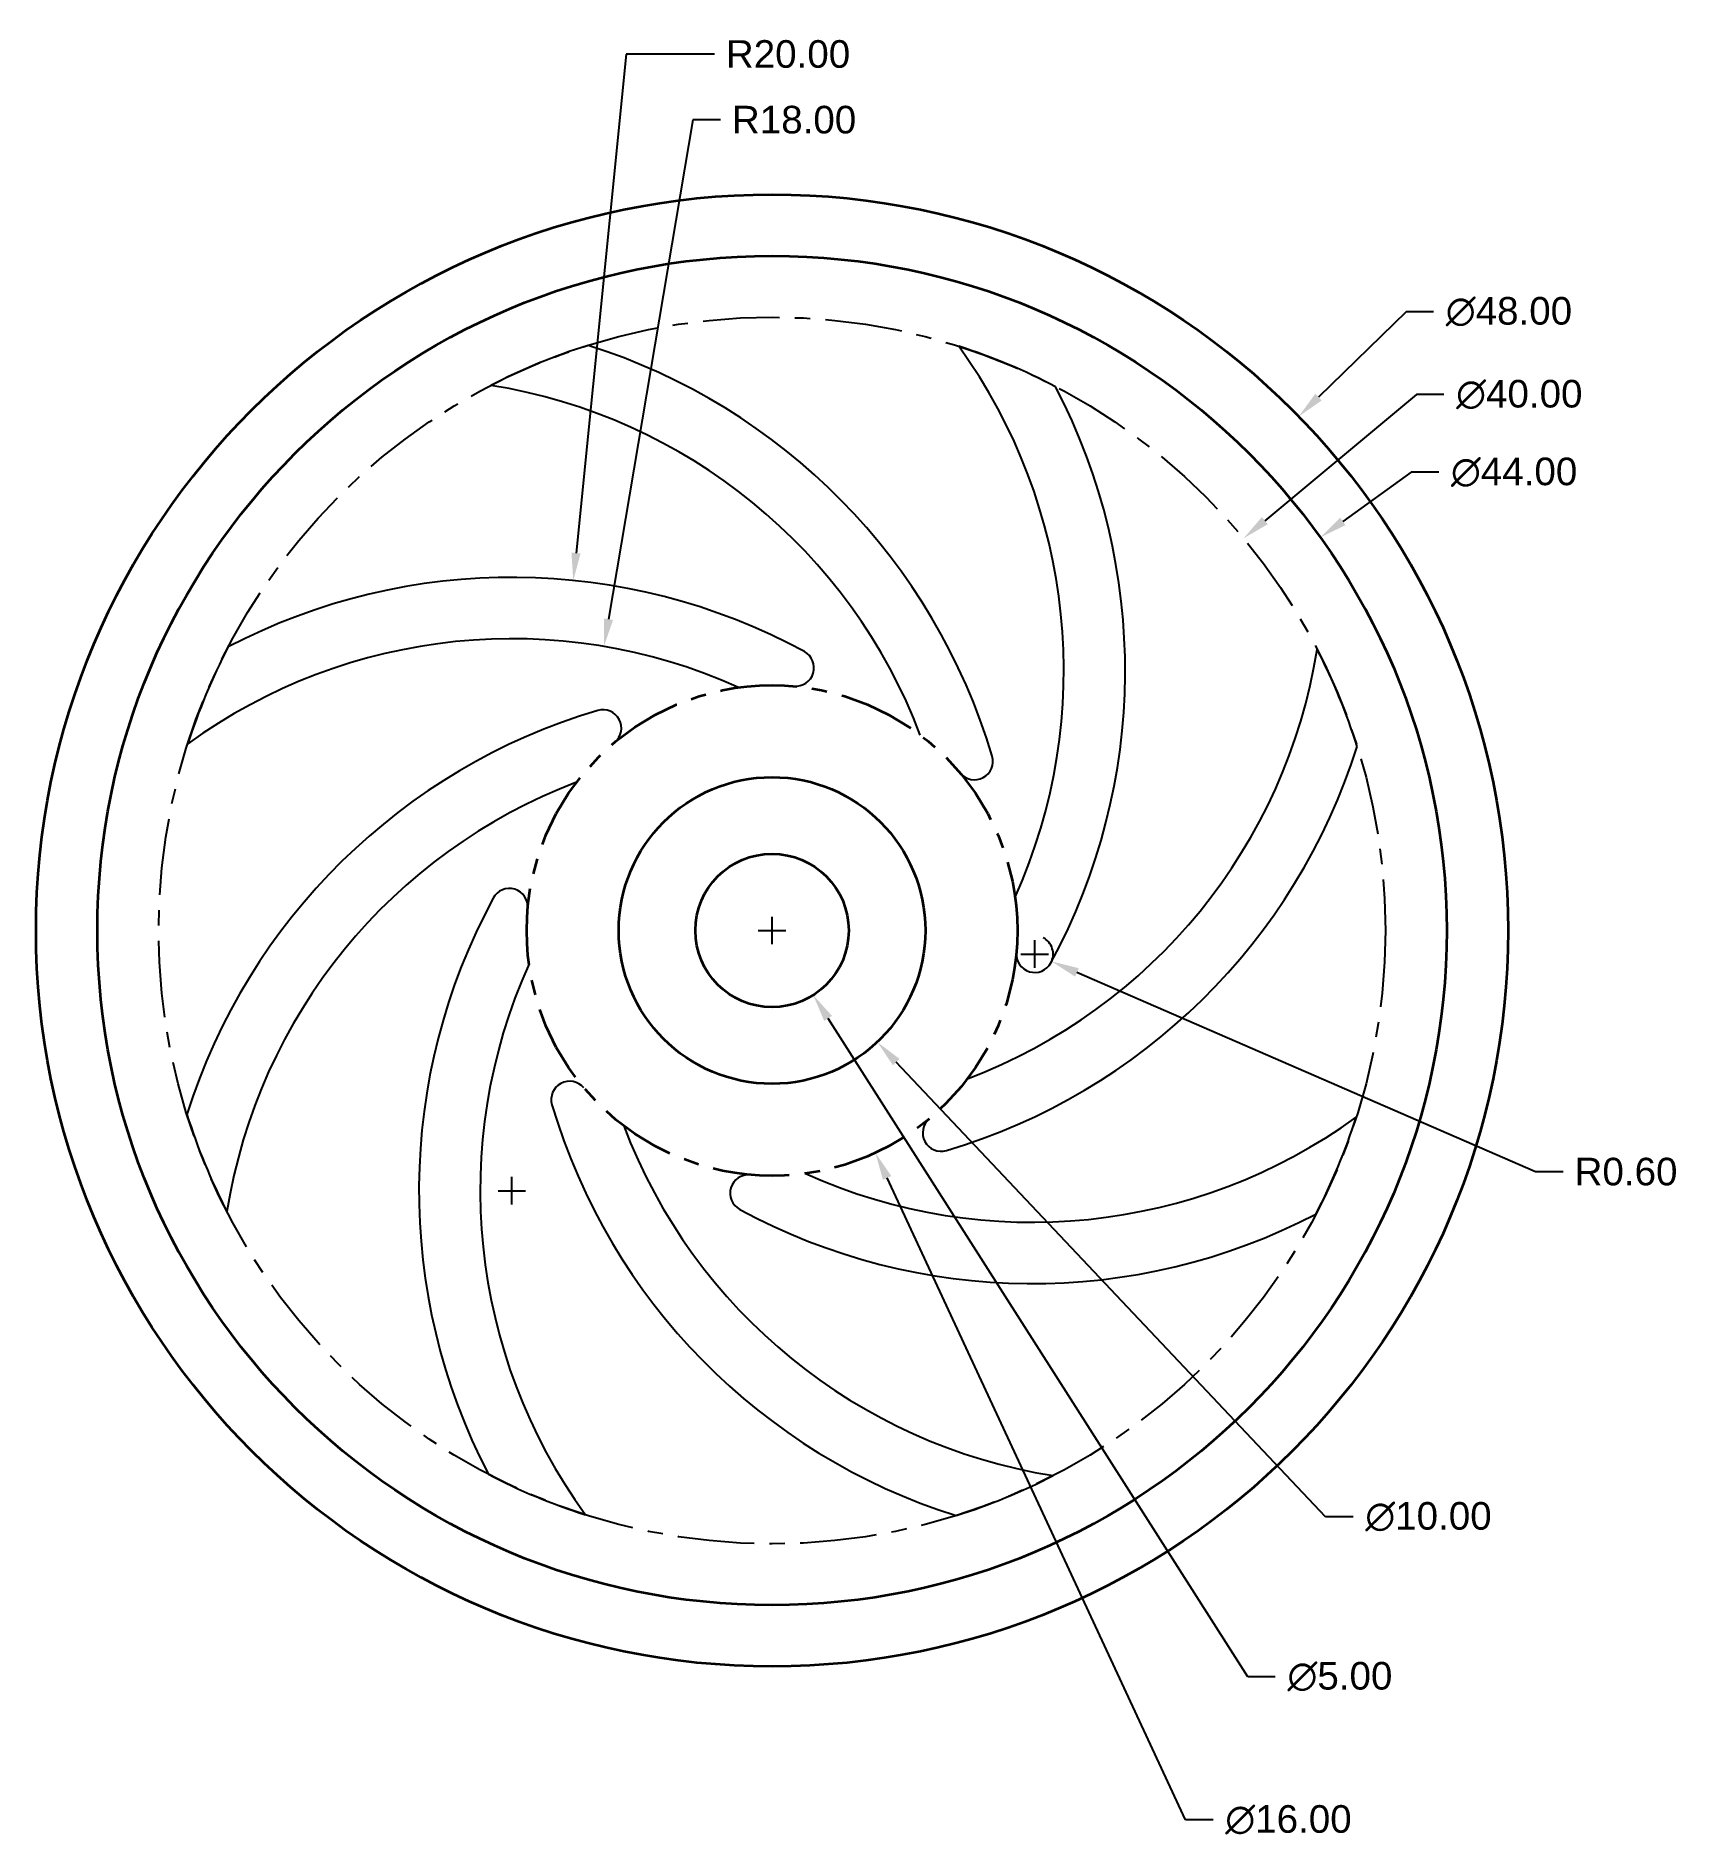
# Model space of a CAD drawing. Header units: millimetres. Extents: x 217.3 to 270.8, y 88.1 to 146.8.
import ezdxf

# ---------------------------------------------------------------- set-up
doc = ezdxf.new("R2010")
doc.units = ezdxf.units.MM
doc.header["$MEASUREMENT"] = 0
doc.linetypes.add('CENTERX2', pattern=[4, 2.5, -0.5, 0.5, -0.5])
doc.layers.add('annotate', color=5, linetype='Continuous')
doc.styles.get("Standard").update_dxf_attribs({"font": 'arial.ttf'})
doc.dimstyles.get("Standard").update_dxf_attribs({"dimscale": 5, "dimtxt": 0.18, "dimasz": 0.18, "dimexe": 0.18, "dimexo": 0.0625, "dimgap": 0.09, "dimtad": 0, "dimtih": 1, "dimtoh": 1, "dimzin": 0, "dimdsep": 46, "dimtxsty": 'Standard', "dimcen": 0.09, "dimadec": 0, "dimazin": 0, "dimtfac": 1, "dimtofl": 0, "dimtmove": 0, "dimatfit": 3, "dimfxl": 1, "dimtolj": 1, "dimtzin": 0, "dimarcsym": 0})

# ---------------------------------------------------------------- blocks, each defined once
blk = doc.blocks.new('*U2')
blk.add_lwpolyline([(7.123, -6.867, 0.814391), (8.159, -6.312, 0.249471), (-5.017, 7.083)], format="xyb")
blk.add_arc((-11.017, -11.996), 18, 20.74192, 80.94356)
blk = doc.blocks.new('*U3')
at = {"color": 0, "linetype": 'ByBlock', "lineweight": -2, "transparency": 16777216}
for p, rotation in [((249.135, 126.846), 315), ((232.17, 125.455), 44.99999999999999), ((253.344, 118.651), 270), ((229.352, 116.685), 89.99999999999997), ((250.526, 109.881), 224.9999999999999), ((233.561, 108.49), 135), ((242.331, 105.672), 180)]:
    blk.add_blockref('*U2', p, dxfattribs=dict(at, rotation=rotation))
blk.add_blockref('*U2', (240.365, 129.664), dxfattribs=at)
blk = doc.blocks.new('*D4')
at = {"layer": 'annotate', "color": 0, "lineweight": -2, "transparency": 16777216}
for p, q in [((236.594, 146.245), (234.956, 129.978)), ((239.472, 146.245), (236.594, 146.245)), ((232.863, 108.733), (232.863, 109.633)), ((232.413, 109.183), (233.313, 109.183))]:
    blk.add_line(p, q, dxfattribs=at)
at = {"layer": 'annotate', "color": 0, "transparency": 16777216}
blk.add_solid([(234.807, 129.993), (235.105, 129.963), (234.866, 129.082)], dxfattribs=at)
at = {"layer": 'Defpoints', "color": 0, "transparency": 16777216}
for p in [(234.866, 129.082), (232.863, 109.183)]:
    blk.add_point(p, dxfattribs=at)
at = {"layer": 'annotate', "color": 0, "transparency": 16777216, "insert": (241.87, 146.245), "char_height": 0.9, "attachment_point": 5}
blk.add_mtext('\\A1;R20.00', dxfattribs=at)
blk = doc.blocks.new('*D5')
at = {"layer": 'annotate', "color": 0, "lineweight": -2, "transparency": 16777216}
for p, q in [((238.769, 144.104), (236.015, 127.818)), ((239.669, 144.104), (238.769, 144.104)), ((232.863, 108.733), (232.863, 109.633)), ((232.413, 109.183), (233.313, 109.183))]:
    blk.add_line(p, q, dxfattribs=at)
at = {"layer": 'annotate', "color": 0, "transparency": 16777216}
blk.add_solid([(235.867, 127.843), (236.163, 127.793), (235.865, 126.931)], dxfattribs=at)
at = {"layer": 'Defpoints', "color": 0, "transparency": 16777216}
for p in [(235.865, 126.931), (232.863, 109.183)]:
    blk.add_point(p, dxfattribs=at)
at = {"layer": 'annotate', "color": 0, "transparency": 16777216, "insert": (242.067, 144.104), "char_height": 0.9, "attachment_point": 5}
blk.add_mtext('\\A1;R18.00', dxfattribs=at)
blk = doc.blocks.new('*D6')
at = {"layer": 'annotate', "color": 0, "lineweight": -2, "transparency": 16777216}
for p, q in [((241.348, 117.218), (241.348, 118.118)), ((240.898, 117.668), (241.798, 117.668)), ((256.86, 93.335), (243.176, 114.801)), ((257.76, 93.335), (256.86, 93.335))]:
    blk.add_line(p, q, dxfattribs=at)
at = {"layer": 'annotate', "color": 0, "transparency": 16777216}
blk.add_solid([(243.302, 114.882), (243.049, 114.72), (242.692, 115.56)], dxfattribs=at)
at = {"layer": 'Defpoints', "color": 0, "transparency": 16777216}
for p in [(240.004, 119.776), (242.692, 115.56)]:
    blk.add_point(p, dxfattribs=at)
at = {"layer": 'annotate', "color": 0, "transparency": 16777216, "insert": (259.867, 93.335), "char_height": 0.9, "attachment_point": 5}
blk.add_mtext('\\A1;∅5.00', dxfattribs=at)
blk = doc.blocks.new('*D7')
at = {"layer": 'annotate', "color": 0, "lineweight": -2, "transparency": 16777216}
for p, q in [((241.348, 117.218), (241.348, 118.118)), ((240.898, 117.668), (241.798, 117.668)), ((259.397, 98.55), (245.398, 113.378)), ((260.297, 98.55), (259.397, 98.55))]:
    blk.add_line(p, q, dxfattribs=at)
at = {"layer": 'annotate', "color": 0, "transparency": 16777216}
blk.add_solid([(245.507, 113.481), (245.289, 113.275), (244.78, 114.032)], dxfattribs=at)
at = {"layer": 'Defpoints', "color": 0, "transparency": 16777216}
for p in [(237.916, 121.304), (244.78, 114.032)]:
    blk.add_point(p, dxfattribs=at)
at = {"layer": 'annotate', "color": 0, "transparency": 16777216, "insert": (262.754, 98.55), "char_height": 0.9, "attachment_point": 5}
blk.add_mtext('\\A1;∅10.00', dxfattribs=at)
blk = doc.blocks.new('*D8')
at = {"layer": 'annotate', "color": 0, "lineweight": -2, "transparency": 16777216}
for p, q in [((241.348, 117.218), (241.348, 118.118)), ((240.898, 117.668), (241.798, 117.668)), ((254.832, 88.666), (245.1, 109.598)), ((255.732, 88.666), (254.832, 88.666))]:
    blk.add_line(p, q, dxfattribs=at)
at = {"layer": 'annotate', "color": 0, "transparency": 16777216}
blk.add_solid([(245.236, 109.661), (244.964, 109.535), (244.721, 110.414)], dxfattribs=at)
at = {"layer": 'Defpoints', "color": 0, "transparency": 16777216}
for p in [(237.975, 124.922), (244.721, 110.414)]:
    blk.add_point(p, dxfattribs=at)
at = {"layer": 'annotate', "color": 0, "transparency": 16777216, "insert": (258.189, 88.666), "char_height": 0.9, "attachment_point": 5}
blk.add_mtext('\\A1;∅16.00', dxfattribs=at)
blk = doc.blocks.new('*D9')
at = {"layer": 'annotate', "color": 0, "lineweight": -2, "transparency": 16777216}
for p, q in [((262.359, 135.143), (257.417, 131.032)), ((263.259, 135.143), (262.359, 135.143)), ((241.348, 117.218), (241.348, 118.118)), ((240.898, 117.668), (241.798, 117.668))]:
    blk.add_line(p, q, dxfattribs=at)
at = {"layer": 'annotate', "color": 0, "transparency": 16777216}
blk.add_solid([(257.321, 131.148), (257.513, 130.917), (256.725, 130.457)], dxfattribs=at)
at = {"layer": 'Defpoints', "color": 0, "transparency": 16777216}
for p in [(256.725, 130.457), (225.971, 104.879)]:
    blk.add_point(p, dxfattribs=at)
at = {"layer": 'annotate', "color": 0, "transparency": 16777216, "insert": (265.716, 135.143), "char_height": 0.9, "attachment_point": 5}
blk.add_mtext('\\A1;∅40.00', dxfattribs=at)
blk = doc.blocks.new('*D10')
at = {"layer": 'annotate', "color": 0, "lineweight": -2, "transparency": 16777216}
for p, q in [((262.19, 132.609), (259.96, 131.01)), ((263.09, 132.609), (262.19, 132.609)), ((241.348, 117.218), (241.348, 118.118)), ((240.898, 117.668), (241.798, 117.668))]:
    blk.add_line(p, q, dxfattribs=at)
at = {"layer": 'annotate', "color": 0, "transparency": 16777216}
blk.add_solid([(259.872, 131.132), (260.047, 130.888), (259.228, 130.486)], dxfattribs=at)
at = {"layer": 'Defpoints', "color": 0, "transparency": 16777216}
for p in [(259.228, 130.486), (223.468, 104.851)]:
    blk.add_point(p, dxfattribs=at)
at = {"layer": 'annotate', "color": 0, "transparency": 16777216, "insert": (265.547, 132.609), "char_height": 0.9, "attachment_point": 5}
blk.add_mtext('\\A1;∅44.00', dxfattribs=at)
blk = doc.blocks.new('*D11')
at = {"layer": 'annotate', "color": 0, "lineweight": -2, "transparency": 16777216}
for p, q in [((262.021, 137.846), (259.167, 135.06)), ((262.921, 137.846), (262.021, 137.846)), ((241.348, 117.218), (241.348, 118.118)), ((240.898, 117.668), (241.798, 117.668))]:
    blk.add_line(p, q, dxfattribs=at)
at = {"layer": 'annotate', "color": 0, "transparency": 16777216}
blk.add_solid([(259.062, 135.168), (259.272, 134.953), (258.523, 134.432)], dxfattribs=at)
at = {"layer": 'Defpoints', "color": 0, "transparency": 16777216}
for p in [(258.523, 134.432), (224.173, 100.904)]:
    blk.add_point(p, dxfattribs=at)
at = {"layer": 'annotate', "color": 0, "transparency": 16777216, "insert": (265.378, 137.846), "char_height": 0.9, "attachment_point": 5}
blk.add_mtext('\\A1;∅48.00', dxfattribs=at)
blk = doc.blocks.new('*D12')
at = {"layer": 'annotate', "color": 0, "lineweight": -2, "transparency": 16777216}
for p, q in [((249.914, 116.45), (249.914, 117.35)), ((249.464, 116.9), (250.364, 116.9)), ((266.248, 109.801), (251.289, 116.302)), ((267.148, 109.801), (266.248, 109.801))]:
    blk.add_line(p, q, dxfattribs=at)
blk.add_arc((249.914, 116.9), 0.6, 331.51146, 62.45244, dxfattribs=at)
at = {"layer": 'annotate', "color": 0, "transparency": 16777216}
blk.add_solid([(251.349, 116.44), (251.229, 116.164), (250.464, 116.661)], dxfattribs=at)
at = {"layer": 'Defpoints', "color": 0, "transparency": 16777216}
for p in [(249.914, 116.9), (250.464, 116.661)]:
    blk.add_point(p, dxfattribs=at)
at = {"layer": 'annotate', "color": 0, "transparency": 16777216, "insert": (269.196, 109.801), "char_height": 0.9, "attachment_point": 5}
blk.add_mtext('\\A1;R0.60', dxfattribs=at)

msp = doc.modelspace()

# ---------------------------------------------------------------- linework, layer by layer
at = {"lineweight": 35}
for radius in [24, 22, 5, 2.5]:
    msp.add_circle((241.348, 117.668), radius, dxfattribs=at)
at = {"linetype": 'CENTERX2'}
msp.add_circle((241.348, 117.668), 20, dxfattribs=at)
at = {"linetype": 'CENTERX2', "lineweight": 35}
msp.add_circle((241.348, 117.668), 8, dxfattribs=at)
for start, end in [(107.4576, 117.27961), (62.4576, 72.27961), (152.4576, 162.27961), (17.4576, 27.27961), (197.4576, 207.27961), (332.4576, 342.27961), (242.4576, 252.27961), (287.4576, 297.27961)]:
    msp.add_arc((241.348, 117.668), 20, start, end)

# ---------------------------------------------------------------- block references
at = {"lineweight": 35}
msp.add_blockref('*U3', (0, 0), dxfattribs=at)

# ---------------------------------------------------------------- dimensions: what is measured, and where the dimension line sits
at = {"layer": 'annotate'}
for center, mpoint, picture, middle in [((232.863, 109.183), (234.866, 129.082), '*D4', (241.87, 146.245)), ((232.863, 109.183), (235.865, 126.931), '*D5', (242.067, 144.104)), ((249.914, 116.9), (250.464, 116.661), '*D12', (269.196, 109.801))]:
    dim = msp.add_radius_dim(center=center, mpoint=mpoint, dimstyle='Standard', dxfattribs=at)
    dim.commit()
    dim.dimension.update_dxf_attribs({"geometry": picture, "text_midpoint": middle, "dimtype": 164})
for p1, p2, picture, middle in [((224.173, 100.904), (258.523, 134.432), '*D11', (265.378, 137.846)), ((225.971, 104.879), (256.725, 130.457), '*D9', (265.716, 135.143)), ((223.468, 104.851), (259.228, 130.486), '*D10', (265.547, 132.609)), ((237.975, 124.922), (244.721, 110.414), '*D8', (258.189, 88.666)), ((237.916, 121.304), (244.78, 114.032), '*D7', (262.754, 98.55)), ((240.004, 119.776), (242.692, 115.56), '*D6', (259.867, 93.335))]:
    dim = msp.add_diameter_dim_2p(p1=p1, p2=p2, dimstyle='Standard', dxfattribs=at)
    dim.commit()
    dim.dimension.update_dxf_attribs({"geometry": picture, "text_midpoint": middle, "dimtype": 163})

doc.saveas('drawing.dxf')
